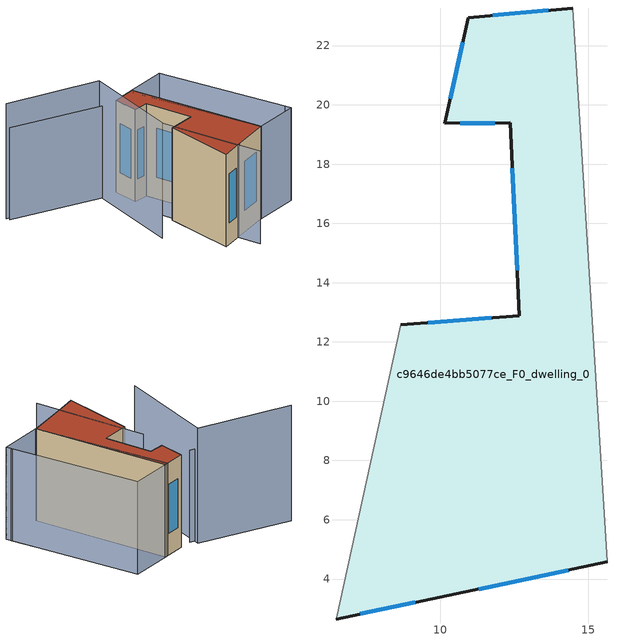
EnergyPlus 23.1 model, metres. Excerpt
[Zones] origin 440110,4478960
c9646de4bb5077ce_F0_dwelling_0
 floor ground (EU_floor_Construction): 15.64,4.58 14.47,23.27 10.95,22.94 10.16,19.37 12.36,19.39 12.66,12.89 8.67,12.58 6.49,2.65 9.98,3.38 z0
 wall outside (EU_wall_Construction): 15.64,4.58 9.98,3.38 6.49,2.65 / 8.67,12.58 12.66,12.89 12.36,19.39 10.16,19.37 10.95,22.94 14.47,23.27 z0:12
 wall adiabatic (EU_wall_Construction): 14.47,23.27 15.64,4.58 / 6.49,2.65 8.67,12.58 z0:12
 window (EU_Window_Construction): 10.34,20.21 10.76,22.1 / 11.77,23.02 13.64,23.19 / 14.32,4.3 11.3,3.66 / 9.16,3.21 7.3,2.82 / 9.6,12.65 11.73,12.82 / 12.59,14.41 12.43,17.87 / 11.84,19.38 10.67,19.38 z2.81:9.19
 roof outside (EU_roof_Construction): 14.47,23.27 15.64,4.58 9.98,3.38 6.49,2.65 8.67,12.58 12.66,12.89 12.36,19.39 10.16,19.37 10.95,22.94 z12
shading: 8.99,15.62 9.75,0.08 / 22.06,5.92 20.38,23.81 / 9.26,22.9 -3.26,27.79 / 13.93,23.22 20.42,23.81 / 20.42,23.81 22.12,5.17 / 22.12,5.17 15.64,4.58 / 15.64,4.58 13.93,23.22 z0:12; -3.28,28.33 8.88,23.77 / 8.88,23.77 3.8,10.21 z0:15
[Building]
EU S2 Campaign: North Axis=0; Terrain=City; Solar Distribution=FullExterior
[Site:Location]
Madrid: Latitude=40.5; Longitude=-3.5; Time Zone=1; Elevation=609
[SizingPeriod:WeatherFileDays]
AnnualSizingPeriod: Begin Month=1; Begin Day of Month=1; End Month=12; End Day of Month=31; Day of Week for Start Day=Monday; Use Weather File Daylight Saving Period=No; Use Weather File Rain and Snow Indicators=No
[MATERIAL]
EU_InternalMass_Material: Roughness=MediumRough; Thickness=0.1; Conductivity=1; Density=1800; Specific Heat=900; Thermal Absorptance=0.9; Solar Absorptance=0.7; Visible Absorptance=0.7
[MATERIAL:NOMASS] Roughness=MediumRough; Thermal Absorptance=0.9; Solar Absorptance=0.7; Visible Absorptance=0.7
Name | Thermal Resistance
EU_wall_NoMass | 0.419739
EU_roof_NoMass | 0.352165
EU_floor_NoMass | 0.608284
[WINDOWMATERIAL:SIMPLEGLAZINGSYSTEM]
EU_Window_SimpleGlazing: UFactor=4.8352; Solar Heat Gain Coefficient=0.85; Visible Transmittance=0.85
[CONSTRUCTION]
EU_wall_Construction: EU_wall_NoMass
EU_roof_Construction: EU_roof_NoMass
EU_floor_Construction: EU_floor_NoMass
EU_InternalMass_Construction: EU_InternalMass_Material
EU_Window_Construction: EU_Window_SimpleGlazing
[ZONE]
c9646de4bb5077ce_F0_dwelling_0: Type=1; Multiplier=1; Ceiling Height=autocalculate; Volume=1215.16; Floor Area=autocalculate; Part of Total Floor Area=Yes
[INTERNALMASS]
c9646de4bb5077ce_F0_dwelling_0_EU_InternalMass: Construction=EU_InternalMass_Construction; Zone or ZoneList=c9646de4bb5077ce_F0_dwelling_0; Surface Area=101.263
[OTHEREQUIPMENT]
EU_Step8_InternalGain_c9646de4bb5077ce_F0_dwelling_0_f000: Fuel Type=Electricity; Zone or ZoneList or Space or SpaceList=c9646de4bb5077ce_F0_dwelling_0; Schedule=EU_Step8_GainSchedule_c9646de4bb5077ce_F0_dwelling_0_f000; Design Level Calculation Method=Watts/Area; Power per Zone Floor Area=1; Fraction Latent=0; Fraction Radiant=0; Fraction Lost=0; Carbon Dioxide Generation Rate=0; EndUse Subcategory=EU_Step8_InternalGains
[ZONEVENTILATION:DESIGNFLOWRATE]
EU_ConstantAir_c9646de4bb5077ce_F0_dwelling_0: Zone or ZoneList or Space or SpaceList=c9646de4bb5077ce_F0_dwelling_0; Schedule=EU_AlwaysOn; Design Flow Rate Calculation Method=AirChanges/Hour; Air Changes per Hour=0.703302; Ventilation Type=Natural; Fan Pressure Rise=0; Fan Total Efficiency=1; Constant Term Coefficient=1; Temperature Term Coefficient=0; Velocity Term Coefficient=0; Velocity Squared Term Coefficient=0; Minimum Indoor Temperature=-100; Maximum Indoor Temperature=100; Delta Temperature=-100; Minimum Outdoor Temperature=-100; Maximum Outdoor Temperature=100; Maximum Wind Speed=40
[HVACTEMPLATE:THERMOSTAT]
EU_HeatOnly_c9646de4bb5077ce_F0_dwelling_0: Constant Heating Setpoint=20; Constant Cooling Setpoint=50
[HVACTEMPLATE:ZONE:IDEALLOADSAIRSYSTEM]
c9646de4bb5077ce_F0_dwelling_0: Template Thermostat=EU_HeatOnly_c9646de4bb5077ce_F0_dwelling_0; System Availability Schedule=EU_AlwaysOn; Maximum Heating Supply Air Temperature=50; Minimum Cooling Supply Air Temperature=13; Maximum Heating Supply Air Humidity Ratio=0.0156; Minimum Cooling Supply Air Humidity Ratio=0.0077; Heating Limit=NoLimit; Cooling Limit=NoLimit; Heating Availability Schedule=EU_AlwaysOn; Cooling Availability Schedule=EU_CoolingOff; Dehumidification Control Type=ConstantSensibleHeatRatio; Cooling Sensible Heat Ratio=0.7; Dehumidification Setpoint=60; Humidification Control Type=None; Humidification Setpoint=30; Outdoor Air Method=None; Outdoor Air Flow Rate per Person=0.00944; Outdoor Air Flow Rate per Zone Floor Area=0; Outdoor Air Flow Rate per Zone=0; Demand Controlled Ventilation Type=None; Outdoor Air Economizer Type=NoEconomizer; Heat Recovery Type=None; Sensible Heat Recovery Effectiveness=0.7; Latent Heat Recovery Effectiveness=0.65
[SIZING:ZONE]
c9646de4bb5077ce_F0_dwelling_0: Zone Cooling Design Supply Air Temperature Input Method=SupplyAirTemperature; Zone Cooling Design Supply Air Temperature=13; Zone Heating Design Supply Air Temperature Input Method=SupplyAirTemperature; Zone Heating Design Supply Air Temperature=50; Zone Cooling Design Supply Air Humidity Ratio=0.008; Zone Heating Design Supply Air Humidity Ratio=0.008; Cooling Design Air Flow Method=DesignDay; Cooling Design Air Flow Rate=0; Cooling Minimum Air Flow per Zone Floor Area=0.000762; Cooling Minimum Air Flow=0; Cooling Minimum Air Flow Fraction=0.2; Heating Design Air Flow Method=DesignDay; Heating Design Air Flow Rate=0; Heating Maximum Air Flow per Zone Floor Area=0.002032; Heating Maximum Air Flow=0.141576; Heating Maximum Air Flow Fraction=0.3; Account for Dedicated Outdoor Air System=No; Dedicated Outdoor Air System Control Strategy=NeutralSupplyAir; Dedicated Outdoor Air Low Setpoint Temperature for Design=autosize; Dedicated Outdoor Air High Setpoint Temperature for Design=autosize; Zone Load Sizing Method=Sensible Load Only No Latent Load; Zone Latent Cooling Design Supply Air Humidity Ratio Input Method=HumidityRatioDifference; Zone Cooling Design Supply Air Humidity Ratio Difference=0.005; Zone Latent Heating Design Supply Air Humidity Ratio Input Method=HumidityRatioDifference; Zone Humidification Design Supply Air Humidity Ratio Difference=0.005
[SCHEDULE:CONSTANT]
Name | Hourly Value
EU_AlwaysOn | 1
EU_CoolingOff | 0
[SCHEDULE:FILE]
EU_Step8_GainSchedule_c9646de4bb5077ce_F0_dwelling_0_f000: File=../../schedules/c9646de4bb5077ce/c9646de4bb5077ce_F0_dwelling_0_f000_gain.csv; Column Number=1; Rows to Skip at Top=0; Number of Hours of Data=8760; Column Separator=Comma; Interpolate to Timestep=No; Minutes per Item=60; Adjust Schedule for Daylight Savings=Yes
